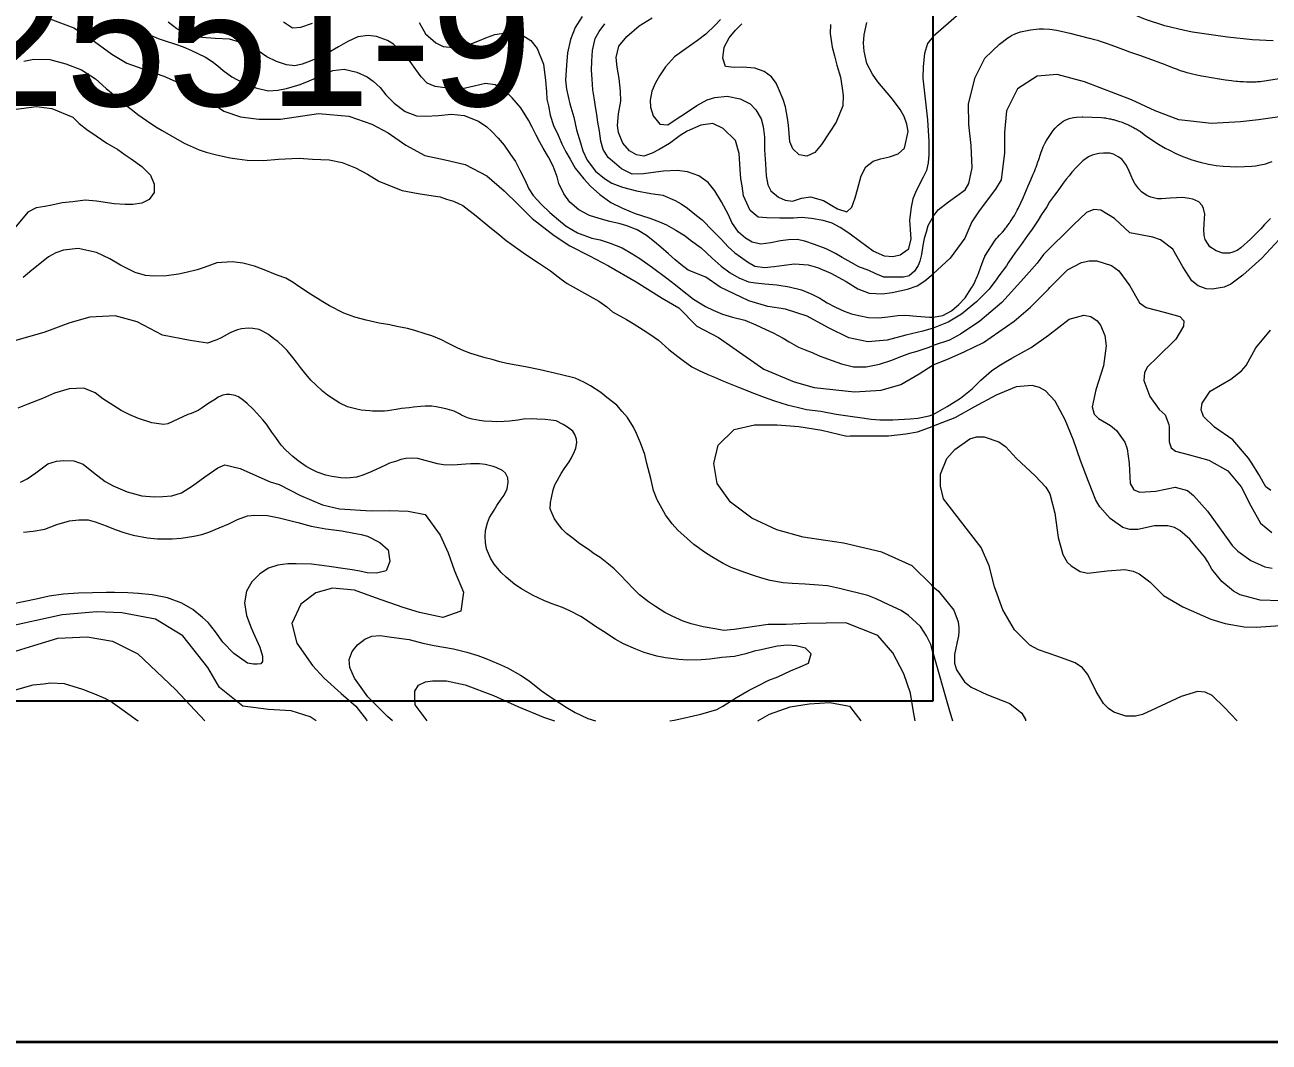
# Model space of a CAD drawing. Header units: metres. Extents: x 548946 to 557077, y 1838800 to 1845419.
# Drawn here: x 553468 to 554197, y 1838800 to 1839396 of the extents above; entities that cross this region are included whole.
import ezdxf
from ezdxf.enums import TextEntityAlignment as Align

# ---------------------------------------------------------------- set-up
doc = ezdxf.new("R2010")
doc.units = ezdxf.units.M
doc.header["$LTSCALE"] = 28
for name, color, linetype, lineweight in [('1', 7, 'Continuous', 13), ('2', 7, 'Continuous', 13), ('55', 7, 'Continuous', 35), ('60', 7, 'Continuous', 25)]:
    doc.layers.add(name, color=color, linetype=linetype, lineweight=lineweight)

msp = doc.modelspace()

# ---------------------------------------------------------------- linework, layer by layer
at = {"layer": '1'}
msp.add_line((554008.63, 1839221.53), (554000, 1839218.12), dxfattribs=at)
for points in [[(554198.93, 1839386.26), (554186.89, 1839386.81), (554172.23, 1839388.28), (554155.96, 1839390.7), (554151.77, 1839391.36), (554147.19, 1839392.16), (554135.65, 1839395.01), (554124.21, 1839398.62), (554113.51, 1839403.15), (554102.65, 1839408.31), (554091.62, 1839413.27), (554080.92, 1839417.8), (554069.42, 1839421.96), (554056.79, 1839425.35), (554045.91, 1839424.76), (554040.77, 1839423.02), (554030.76, 1839416.21), (554021.09, 1839407.1), (554000, 1839388.75)], [(553526.45, 1839397.12), (553530.22, 1839394.81), (553536.64, 1839392), (553540.63, 1839389.97), (553546.23, 1839387.6), (553550.28, 1839386.22), (553556.36, 1839384.16), (553560.81, 1839382.7), (553565.32, 1839380.73), (553573.97, 1839376.61), (553577.76, 1839374.03), (553581.16, 1839371.55), (553584.18, 1839368.89), (553589.4, 1839365.17), (553595.91, 1839361.59), (553603.93, 1839358.45), (553610.72, 1839356.98), (553616.15, 1839357.32), (553621.23, 1839358.4), (553629.31, 1839360.59), (553634.54, 1839362.73), (553641.37, 1839365.69), (553648.42, 1839368.94), (553654.99, 1839369.53), (553662.58, 1839367.9), (553668.49, 1839365.04), (553672, 1839362.69), (553676.19, 1839358.86), (553679.53, 1839354.55), (553684.35, 1839349.75), (553690.74, 1839344.86), (553697.39, 1839342.34), (553702.62, 1839342.13), (553710.24, 1839342.58), (553717.84, 1839343.29), (553725.34, 1839342.43), (553733.76, 1839339.19), (553738.56, 1839335.82), (553741.58, 1839333.16), (553745.26, 1839329.27), (553748.71, 1839325.1), (553752.56, 1839319.67), (553755.35, 1839315.56), (553757.86, 1839310.5), (553760.83, 1839304.85), (553763.22, 1839299.65), (553765.73, 1839295.76), (553770.46, 1839290.56), (553775.54, 1839285.79), (553780.56, 1839281.53), (553785.01, 1839277.73), (553791.69, 1839273.78), (553800.08, 1839270.8), (553805.02, 1839269.66), (553810.81, 1839267.82), (553817.75, 1839265.07), (553823.17, 1839261.9), (553828.19, 1839258.81), (553835.67, 1839253.52), (553844.03, 1839247.29), (553849.13, 1839243.43), (553852.27, 1839240.92), (553859.55, 1839235.08), (553866.65, 1839230.79), (553871.19, 1839228.56), (553876.64, 1839226.3), (553882.43, 1839224.47), (553889.66, 1839222.66), (553896.19, 1839220), (553901.96, 1839217.25), (553906.21, 1839215.25), (553912.14, 1839212.13), (553915.63, 1839210.05), (553921.16, 1839207.01), (553924.99, 1839205.35), (553929.07, 1839203.72), (553932.89, 1839202.06), (553938.06, 1839200.03), (553946.31, 1839197.17), (553953.27, 1839195.33), (553960.67, 1839195.5), (553968.43, 1839197), (553975.72, 1839199.37), (553979.94, 1839201.13), (553986.2, 1839203.38)], [(554000, 1839218.12), (553993.93, 1839216.22), (553983.95, 1839214.05), (553973, 1839211.08), (553961.67, 1839209.99), (553950.64, 1839212.47), (553938.73, 1839218.19), (553926.16, 1839225.08), (553913.55, 1839229.14), (553903.14, 1839230.8), (553892.04, 1839233.98), (553875.29, 1839241.98), (553866.79, 1839247.96), (553856.51, 1839252.05), (553852.11, 1839255.33), (553848.95, 1839258.11), (553844.93, 1839261.57), (553840.47, 1839265.37), (553836.74, 1839268.6), (553832.03, 1839272.37), (553826.72, 1839275.69), (553820.62, 1839278.01), (553816.59, 1839279.12), (553810.71, 1839280.56), (553804.29, 1839282.19), (553798.75, 1839284.05), (553792.53, 1839287.4), (553787.11, 1839291.74), (553783.72, 1839296.57), (553780.84, 1839302.63), (553779.87, 1839306.68), (553777.36, 1839312.91), (553774.71, 1839318.08), (553771.66, 1839323.34), (553769.58, 1839326.88), (553767.45, 1839330.94), (553765.11, 1839335.62), (553762.97, 1839339.68), (553758.53, 1839346.99), (553753.45, 1839352.93), (553749.11, 1839356.88), (553743.52, 1839360.42), (553737.84, 1839361.23), (553731.13, 1839359.58), (553724.27, 1839358.04), (553716.94, 1839358.54), (553712.6, 1839358.97), (553708.37, 1839359.54), (553703.61, 1839361.49), (553700.21, 1839365.15), (553697.02, 1839369.35), (553693.63, 1839374.18), (553689.15, 1839379.41), (553683.93, 1839384.29), (553680.45, 1839386.38), (553673.94, 1839388.79), (553669.06, 1839389.42), (553663.17, 1839388.51), (553657.23, 1839385.78), (553651.72, 1839382.7), (553645.61, 1839379.16), (553638.95, 1839375.83), (553635.09, 1839374.23), (553630.47, 1839372.55), (553626.16, 1839371.56), (553621.27, 1839372.19), (553615.48, 1839374.02), (553609.71, 1839376.77), (553604.64, 1839380.37), (553601.04, 1839382.32), (553595.82, 1839384.86), (553588.03, 1839387.13), (553579.52, 1839387.62), (553571.78, 1839388.2), (553565.59, 1839388.95), (553557.05, 1839393.21), (553552.06, 1839397.21)], [(553619.56, 1839397.23), (553624.75, 1839393.77), (553629.77, 1839394.2), (553636.54, 1839396.5)], [(553699.04, 1839397.01), (553702.78, 1839390.27), (553708.83, 1839384.95), (553712.96, 1839382.81), (553720.84, 1839382.12), (553728.92, 1839384.31), (553733.29, 1839385.96), (553739.01, 1839388.41), (553743.26, 1839389.92), (553751.06, 1839391.17), (553757.08, 1839390.79), (553764.33, 1839386.39), (553768.1, 1839381.73), (553771.71, 1839372.5), (553773.02, 1839363.02), (553773.5, 1839356.31), (553773.83, 1839352.06), (553774.66, 1839348.12), (553775.77, 1839342.78), (553777.73, 1839336.75), (553780.32, 1839330.92), (553782.57, 1839325.84), (553784.77, 1839321.27), (553787.33, 1839316.87), (553790.24, 1839311.73), (553795.35, 1839305.53), (553799.34, 1839301.15), (553804.82, 1839296.29), (553811.18, 1839291.66), (553818.06, 1839288.26), (553825.42, 1839285.17), (553834.04, 1839282.48), (553839.75, 1839280.24), (553843.71, 1839278.47), (553849.25, 1839275.44), (553854.7, 1839272.01), (553857.95, 1839269.63), (553864.06, 1839264.97), (553870.56, 1839259.06), (553875.9, 1839254.31), (553881, 1839250.45), (553886.14, 1839247.51), (553891.73, 1839245.13), (553895.96, 1839244.56), (553901.35, 1839243.98), (553908.32, 1839243.32), (553915.71, 1839242.31), (553922.94, 1839240.5), (553928.82, 1839237.9), (553933.5, 1839235.55), (553937.95, 1839232.92), (553942.37, 1839230.55), (553947.85, 1839228.03), (553952.19, 1839226.43), (553956.33, 1839225.45), (553962.04, 1839224.39), (553968.17, 1839224.16), (553973.46, 1839224.61), (553979.23, 1839225.37), (553983.88, 1839225.63), (553990.19, 1839225.02), (553997.78, 1839224.56), (554000, 1839224.46)], [(553794.38, 1839400.49), (553790.29, 1839393.93), (553787.54, 1839386.99), (553785.79, 1839379.26), (553785.16, 1839372.03), (553784.69, 1839363.27), (553785.29, 1839357.87), (553787.28, 1839349.25), (553789.56, 1839341.56), (553791.15, 1839334.2), (553793.42, 1839326.51), (553794.85, 1839321.86), (553797.41, 1839316.29), (553802.14, 1839309.92), (553807.42, 1839305.69), (553811.76, 1839302.91), (553818.01, 1839300.48), (553826.17, 1839298.39), (553834.54, 1839296.84), (553841.67, 1839295.8), (553848.9, 1839292.83), (553852.38, 1839290.74), (553856.03, 1839288.28), (553861.31, 1839284.05), (553864.59, 1839281.42), (553871.01, 1839275.1), (553875.85, 1839270.04), (553879.85, 1839265.67), (553883.87, 1839262.21), (553887.12, 1839259.84), (553891.23, 1839256.78), (553895.54, 1839254.26), (553901.22, 1839253.46), (553906.87, 1839254.08), (553912.64, 1839254.85), (553918.78, 1839255.78), (553926.66, 1839255.09), (553932.29, 1839253.63), (553939.93, 1839250.31), (553948.92, 1839245.45), (553955.77, 1839241.13), (553962.56, 1839238.5), (553970.34, 1839238.23), (553976, 1839238.98), (553984.95, 1839240.87), (553990.52, 1839242.85), (553995.14, 1839245.68), (554000, 1839249.82)], [(554000, 1839388.75), (553996.71, 1839384.64), (553994.89, 1839378.73), (553994, 1839371.26), (553993.83, 1839364.33), (553996.7, 1839340.05), (553997.45, 1839327.23), (553997.45, 1839319.69), (553997.07, 1839314.79), (553995.94, 1839310.26), (553994.06, 1839306.49), (553991.8, 1839301.97), (553989.54, 1839297.44), (553988.03, 1839293.67), (553987.05, 1839288.92), (553986.08, 1839281.27), (553986.56, 1839275.73), (553986.78, 1839270.16), (553985.23, 1839264.14), (553980.66, 1839260.78), (553976.35, 1839259.78), (553971.49, 1839260.16), (553964.79, 1839263.19), (553957.43, 1839268.62), (553950.64, 1839273.6), (553945.58, 1839276.94), (553940.88, 1839279.55), (553935.51, 1839281.04), (553928.74, 1839282.24), (553922.83, 1839282.76), (553918.18, 1839282.51), (553910.13, 1839282.4), (553902.56, 1839282.61), (553897.45, 1839282.96), (553892.72, 1839286.99), (553888.93, 1839295.41), (553888.13, 1839301.44), (553887.42, 1839305.52), (553886.94, 1839311.06), (553886.32, 1839320.23), (553884.19, 1839327.8), (553877.03, 1839334.94), (553870.98, 1839337.92), (553863.81, 1839336.87), (553855.87, 1839333.39), (553851.87, 1839330.74), (553845.62, 1839326.15), (553839.5, 1839322.61), (553835.45, 1839320.48), (553830.56, 1839318.77), (553826.19, 1839319.46), (553822.17, 1839321.75), (553818.29, 1839326.26), (553815.64, 1839332.6), (553815.08, 1839336.57), (553815.74, 1839343.54), (553817.15, 1839350.84), (553816.89, 1839356.67), (553816.07, 1839364.12), (553814.94, 1839370.89), (553814.32, 1839376.54), (553815.81, 1839383.08), (553820.52, 1839388.67), (553827.75, 1839395.06), (553835.44, 1839399.68)], [(553875.35, 1839398.61), (553872.32, 1839395.42), (553866.92, 1839390.14), (553862.01, 1839386.35), (553855.23, 1839381.7), (553848.49, 1839376.8), (553843.15, 1839371.01), (553839.69, 1839365.81), (553837.28, 1839361.65), (553835.22, 1839356.74), (553834.25, 1839351.43), (553834.44, 1839347.29), (553836.04, 1839342.26), (553839.95, 1839337.49), (553844.68, 1839336.97), (553850, 1839340.68), (553854.37, 1839343.5), (553861.51, 1839348.32), (553867.65, 1839351.59), (553872.05, 1839352.99), (553879.25, 1839353.78), (553886.96, 1839352.29), (553892.75, 1839349.29), (553896.11, 1839345.89), (553899.16, 1839340.63), (553900.44, 1839336.09), (553901.12, 1839329.92), (553901.17, 1839322.38), (553901.68, 1839314.24), (553902.19, 1839307.28), (553903.04, 1839301.91), (553904.86, 1839298.34), (553909.43, 1839294.68), (553913.25, 1839293.02), (553917.62, 1839292.33), (553922.76, 1839294.07), (553928.13, 1839294.92)], [(553939.79, 1839395.69), (553939.58, 1839390.47), (553940.86, 1839382.42), (553942.2, 1839377.36), (553943.56, 1839372.05), (553945.64, 1839365), (553946.75, 1839358.48), (553947.23, 1839354.12), (553947.11, 1839348.12), (553943.22, 1839338.59), (553939.1, 1839332.28), (553934.64, 1839325.55), (553930.61, 1839320.81), (553925.9, 1839318.73), (553921.39, 1839319.54), (553917.76, 1839322.91), (553916, 1839327.14), (553915.18, 1839336.93), (553914.73, 1839341.04), (553913.48, 1839347.67), (553912.11, 1839351.81), (553909.97, 1839357.04), (553907.92, 1839361.49), (553905.3, 1839365.23), (553900.93, 1839368.27), (553895.51, 1839370.27), (553888.43, 1839370.79), (553883.38, 1839370.62), (553878.38, 1839371.11), (553876.79, 1839376.14), (553877.65, 1839382.48), (553880.42, 1839387.99), (553884.23, 1839392.44), (553887.85, 1839396.09)], [(553928.13, 1839294.92), (553935.78, 1839292.77), (553940.52, 1839289.91), (553944, 1839287.82), (553949.39, 1839286.08), (553952.33, 1839288.87), (553954.34, 1839294.29), (553955.63, 1839299.12), (553957.72, 1839307.28), (553960.52, 1839312.53), (553964.84, 1839315.87), (553969.12, 1839317.12), (553974.46, 1839318.23), (553979.46, 1839320.08), (553983.12, 1839323.47), (553985.3, 1839333.21), (553984.44, 1839337.41), (553982.91, 1839341.92), (553980.63, 1839346.09), (553976.21, 1839351.97), (553972.93, 1839355.78), (553967.54, 1839362.2), (553964.32, 1839366.66), (553961.15, 1839372.95), (553959.59, 1839380.06), (553959.19, 1839384.83), (553959.57, 1839389.68), (553961.12, 1839396.87)], [(553467.44, 1839374.37), (553473.44, 1839375.42), (553482.69, 1839375.27), (553492.08, 1839372.66), (553501.3, 1839369.25), (553509.43, 1839363.91), (553515.76, 1839358.36), (553518.9, 1839355.85)], [(554205.36, 1839342.06), (554190.49, 1839339.93), (554179.87, 1839338.86), (554162.87, 1839337.8), (554143.75, 1839339.93), (554129.95, 1839345.25), (554116.14, 1839351.64), (554088.52, 1839362.29), (554072.59, 1839366.56), (554060.9, 1839365.49), (554049.22, 1839358.03), (554042.85, 1839345.25), (554041.79, 1839332.47), (554041.79, 1839320.75), (554039.66, 1839304.78), (554036.47, 1839299.45), (554026.92, 1839286.67), (554022.67, 1839280.28), (554018.42, 1839270.69), (554009.92, 1839258.98), (554000, 1839249.82)], [(553518.9, 1839355.85), (553524.69, 1839350.5), (553531.08, 1839345.61), (553534.22, 1839343.1), (553539.41, 1839339.64), (553544.89, 1839335.95), (553548.51, 1839333.75), (553553.65, 1839330.8), (553561.3, 1839326.31), (553570.17, 1839322.48), (553574.23, 1839321.1), (553580.25, 1839319.55), (553588.39, 1839317.72), (553592.35, 1839317.11), (553598.29, 1839316.34), (553607.8, 1839316.21), (553616.57, 1839316.92), (553624.45, 1839317.4), (553628.73, 1839317.48), (553636.58, 1839317.04), (553646.26, 1839316.55), (553653.97, 1839315.06), (553661.73, 1839311.88), (553668.78, 1839308.1), (553675.46, 1839304.16), (553683.5, 1839300.75), (553689.07, 1839298.63), (553698.38, 1839296.8), (553707.23, 1839295.56), (553711.19, 1839294.96), (553714.99, 1839293.55), (553719.01, 1839292.44), (553724.64, 1839289.81), (553732.45, 1839283.77), (553735.91, 1839280.77), (553741.33, 1839276.43), (553745.03, 1839273.45), (553749.91, 1839269.31), (553753.28, 1839267.08), (553758.22, 1839263.59), (553761.47, 1839261.22), (553768.77, 1839256.3), (553775.79, 1839251.61), (553782.18, 1839246.72), (553785.58, 1839244.23), (553804.15, 1839233.8), (553808.81, 1839230.54), (553812.11, 1839227.65), (553820.42, 1839223.1), (553824.19, 1839220.78), (553830.18, 1839217.15), (553833.97, 1839214.58), (553839.05, 1839210.98), (553845.24, 1839205.55), (553850.38, 1839201.43), (553853.63, 1839199.06), (553858.71, 1839195.45), (553862.56, 1839193.54), (553868.04, 1839191.02), (553871.86, 1839189.36), (553877.2, 1839186.96), (553885.91, 1839183.49), (553895.41, 1839179.86), (553899.35, 1839178.34), (553903.15, 1839176.94), (553906.94, 1839175.54), (553914.48, 1839173.24), (553921.16, 1839171.64), (553925.84, 1839170.46), (553934.15, 1839169.43), (553943.17, 1839167.82), (553952.7, 1839166.27), (553956.93, 1839165.69), (553963.66, 1839164.75), (553968.77, 1839164.4), (553976.31, 1839164.45), (553986.53, 1839164.92), (553991.04, 1839165.29), (553997.64, 1839166.8), (554000, 1839167.61)], [(553461.43, 1839345.96), (553474.97, 1839347.82), (553483.91, 1839346.54), (553496.16, 1839341.51), (553499.95, 1839337.76), (553504.37, 1839334.22), (553509.85, 1839330.53), (553516.16, 1839326.41), (553522.55, 1839322.69), (553526.94, 1839319.41), (553530.45, 1839317.06), (553536.53, 1839312.66), (553541.78, 1839307.51), (553543.92, 1839302.29), (553543.8, 1839297.46), (553541, 1839293.38), (553536.68, 1839291.22), (553531.31, 1839290.36), (553526.89, 1839290.4), (553520.46, 1839290.86), (553516.5, 1839291.46), (553510.02, 1839292.44), (553503.45, 1839293.02), (553496.14, 1839292.08), (553489.97, 1839291.4), (553484, 1839290.1), (553479.81, 1839289.24), (553474.69, 1839288.42), (553469.89, 1839285.94), (553461.36, 1839275.69)], [(554000, 1839224.46), (554005.56, 1839225.43), (554010.76, 1839228.24), (554015.02, 1839231.88), (554018.76, 1839235.84), (554022.46, 1839241.56), (554022.87, 1839242.34), (554023.15, 1839242.85), (554023.68, 1839243.9), (554024.44, 1839245.48), (554024.93, 1839246.54), (554025.24, 1839247.26), (554025.85, 1839248.69), (554026.19, 1839249.52), (554026.85, 1839251.17), (554027.48, 1839252.84), (554028.72, 1839256.18), (554029.65, 1839258.68), (554030.13, 1839259.93), (554030.2, 1839260.11), (554036.15, 1839269.63), (554037.06, 1839270.54), (554037.66, 1839271.16), (554038.83, 1839272.41), (554039.41, 1839273.05), (554040.53, 1839274.33), (554041.62, 1839275.65), (554042.33, 1839276.54), (554042.8, 1839277.14), (554043.71, 1839278.35), (554044.6, 1839279.58), (554045.03, 1839280.2), (554045.67, 1839281.15), (554046.6, 1839282.58), (554047.5, 1839284.04), (554047.93, 1839284.78), (554048.77, 1839286.27), (554049.17, 1839287.02), (554049.76, 1839288.16), (554049.87, 1839288.38), (554052.68, 1839294.33), (554053.68, 1839296.67), (554055.64, 1839301.36), (554057.11, 1839304.89), (554058.5, 1839308.17), (554059.18, 1839309.81), (554059.84, 1839311.46), (554060.16, 1839312.29), (554060.78, 1839313.96), (554061.07, 1839314.8), (554061.49, 1839316.07), (554061.54, 1839316.23), (554063.04, 1839320.5), (554064.43, 1839324.16), (554065.54, 1839326.46), (554066.36, 1839327.95), (554068.16, 1839330.87), (554070.18, 1839333.68), (554071.28, 1839335.02), (554073.08, 1839336.87), (554075.06, 1839338.47), (554076.13, 1839339.15), (554077.25, 1839339.74), (554079.63, 1839340.68), (554082.14, 1839341.3), (554083.85, 1839341.56), (554087.27, 1839341.77), (554087.48, 1839341.77), (554098.44, 1839341.36), (554099.77, 1839341.2), (554100.65, 1839341.08), (554101.23, 1839340.98), (554102.39, 1839340.78), (554103.26, 1839340.61), (554103.83, 1839340.49), (554104.97, 1839340.23), (554105.54, 1839340.09), (554106.67, 1839339.79), (554107.79, 1839339.47), (554108.53, 1839339.24), (554109.02, 1839339.08), (554110.01, 1839338.74), (554110.98, 1839338.39), (554111.46, 1839338.21), (554112.18, 1839337.92), (554113.26, 1839337.47), (554114.32, 1839337), (554114.85, 1839336.75), (554115.9, 1839336.24), (554116.41, 1839335.97), (554117.19, 1839335.56), (554118.2, 1839334.99), (554118.7, 1839334.7), (554119.45, 1839334.24), (554120.55, 1839333.54), (554120.7, 1839333.44), (554121.26, 1839333.06), (554124.39, 1839330.7), (554126.51, 1839329.2), (554130.87, 1839326.35), (554135.75, 1839323.48)], [(554197.4, 1839282.28), (554193.97, 1839278.63), (554191.71, 1839276.23), (554189.18, 1839273.7), (554185.82, 1839270.15), (554180.03, 1839265.02), (554177.85, 1839263.57), (554175.44, 1839262.46), (554173.35, 1839261.95), (554169.61, 1839261.91), (554165.62, 1839263.25), (554161.99, 1839265.66), (554159.18, 1839269.93), (554158.65, 1839272.21), (554158.43, 1839275.93), (554158.61, 1839278.48), (554158.84, 1839282.34), (554158.95, 1839284.78), (554158.29, 1839288.17), (554157.37, 1839289.76), (554155.44, 1839291.98), (554153.76, 1839292.82), (554151.91, 1839293.46), (554149.8, 1839293.98), (554146.18, 1839294.51), (554142.36, 1839294.37), (554138.74, 1839294.07), (554133.63, 1839293.79), (554131.29, 1839293.81), (554127.45, 1839294.7), (554125.08, 1839295.75), (554121.94, 1839297.93), (554120.45, 1839299.63), (554117.96, 1839302.63), (554116.88, 1839304.85), (554115.87, 1839307.18), (554114.11, 1839311.29), (554112.71, 1839313.75), (554110.31, 1839316.86), (554108.28, 1839318.32), (554105.49, 1839319.88), (554103.37, 1839320.4), (554099.62, 1839320.54), (554096.92, 1839320.34), (554093.1, 1839319.36), (554090.88, 1839318.27), (554087.57, 1839316.04), (554085.72, 1839314.15), (554083.95, 1839312.36), (554081.2, 1839309.35), (554079.55, 1839307.29), (554077.72, 1839305.22), (554076.02, 1839302.88), (554072.85, 1839298.51), (554070.98, 1839295.96), (554068.05, 1839291.9), (554066.41, 1839289), (554063.43, 1839284.65), (554061.37, 1839281.24), (554057.93, 1839275.91), (554055.24, 1839272.33), (554051.02, 1839266.44), (554048.18, 1839262.48), (554043.9, 1839256.3), (554042.79, 1839254.49), (554038.47, 1839248.68), (554037.21, 1839246.9), (554032.64, 1839240.97), (554025.36, 1839233.49), (554016.53, 1839226.21), (554008.63, 1839221.53)], [(554135.75, 1839323.48), (554138.25, 1839322.14), (554142.08, 1839320.27), (554146.17, 1839318.5), (554148.25, 1839317.7), (554151.41, 1839316.58), (554156.22, 1839315.15), (554161.09, 1839314.03), (554163.55, 1839313.59), (554165.61, 1839313.29), (554169.75, 1839312.85), (554173.91, 1839312.61), (554176.7, 1839312.56), (554182.31, 1839312.65), (554186.5, 1839312.9), (554188.58, 1839313.12), (554191.67, 1839313.59), (554194.67, 1839314.3), (554196.14, 1839314.76), (554198.48, 1839315.67)], [(554202.59, 1839270.01), (554192.37, 1839259.03), (554181.28, 1839249.06), (554174.24, 1839243.89), (554170.26, 1839242.03), (554163.32, 1839240.81), (554159.82, 1839241.08), (554155.02, 1839242.73), (554151.37, 1839245.67), (554146.07, 1839253.92), (554140.26, 1839264.25), (554133.06, 1839269.8), (554128.64, 1839271.35), (554115.08, 1839273.93), (554106.04, 1839282.32), (554098.16, 1839287.06), (554094.05, 1839287.47), (554089.7, 1839285.76), (554082.06, 1839278.47), (554064.51, 1839261.2), (554060.8, 1839256.05), (554052.97, 1839247.39), (554040.2, 1839233.16), (554027.22, 1839222.23), (554015.88, 1839214.6), (554009.49, 1839211.09), (554000, 1839207.86)], [(554000, 1839027.72), (553998.6, 1839032.95), (553996.09, 1839038), (553992.5, 1839043.46), (553985.54, 1839049.98), (553981.2, 1839052.75), (553973.92, 1839056.24), (553966.53, 1839059.59), (553961.76, 1839061.53), (553957.08, 1839062.71), (553949.72, 1839064.63), (553945.18, 1839065.69), (553937.99, 1839067.24), (553932.73, 1839067.7), (553925, 1839068.28), (553917.29, 1839068.6), (553912.03, 1839069.06), (553904.47, 1839070.44), (553899.65, 1839071.73), (553894.65, 1839073.39), (553889.66, 1839075.05), (553881.66, 1839077.94), (553876.98, 1839080.29), (553870.31, 1839084.23), (553865.97, 1839087.01), (553859.75, 1839091.53), (553855.87, 1839094.87), (553850.51, 1839099.87), (553847.11, 1839103.53), (553843.15, 1839108.82), (553838.28, 1839117.64), (553836.25, 1839123.01), (553834.58, 1839129.98), (553832.3, 1839138.83), (553831.08, 1839144.03), (553828.63, 1839150.91), (553826.21, 1839156.37), (553824.5, 1839160.08), (553820.88, 1839165.8), (553817.88, 1839169.37), (553814.63, 1839172.91), (553808.93, 1839177.49), (553805.36, 1839180.35), (553799.34, 1839184.23), (553795.46, 1839186.41), (553790.38, 1839188.84), (553781.56, 1839190.99), (553769.83, 1839193.6), (553761.29, 1839195.52), (553750.41, 1839197.44), (553746.16, 1839198.28), (553741.71, 1839199.74), (553737.57, 1839200.71), (553729.23, 1839203.18), (553725.15, 1839204.81), (553721.19, 1839206.58), (553715.68, 1839209.36), (553711.97, 1839211.16), (553706.37, 1839213.53), (553702.46, 1839214.79), (553696.53, 1839216.74), (553692.25, 1839217.83), (553685.99, 1839219.09), (553681.74, 1839219.92), (553675.63, 1839221.07), (553667.9, 1839222.82), (553661.33, 1839224.57), (553654.97, 1839226.86), (553646.43, 1839231.12), (553642.67, 1839233.44), (553635.28, 1839237.96), (553628.54, 1839242.42), (553625.29, 1839244.79), (553620.98, 1839247.31), (553615.84, 1839249.08), (553608.22, 1839252.14), (553602.66, 1839254.26), (553595.69, 1839256.1), (553589.5, 1839256.85), (553580.59, 1839256.25), (553573.08, 1839253.61), (553568.94, 1839252.24), (553562.48, 1839250.62), (553558.17, 1839249.62), (553551.12, 1839248.72), (553543.72, 1839248.55), (553538.75, 1839248.79), (553532.7, 1839250.59), (553524.17, 1839254.85), (553517.78, 1839258.57), (553510.07, 1839262.4), (553499.42, 1839264.61), (553490.69, 1839263.65), (553486.17, 1839262.11), (553482, 1839259.83), (553477.95, 1839256.53), (553472.2, 1839251.99), (553467.2, 1839247.8)], [(554000, 1839167.61), (554008.12, 1839172.22), (554015.95, 1839177.17), (554022.75, 1839182.53), (554027.8, 1839187.68), (554034.18, 1839193.05), (554038.41, 1839196.04), (554042.22, 1839198.41), (554046.04, 1839200.4), (554057.32, 1839206.82), (554067.47, 1839213.9), (554079.64, 1839223.28), (554088.13, 1839225.6), (554092.19, 1839224.92), (554095.92, 1839222.37), (554097.89, 1839219.85), (554100.51, 1839213.77), (554101.32, 1839207.72), (554099.57, 1839196.06), (554095.09, 1839182.01), (554093.1, 1839171.96), (554094.17, 1839167.79), (554096.71, 1839165.25), (554103.85, 1839161.06), (554107.3, 1839158.26), (554112.16, 1839151.33), (554113.59, 1839147.47), (554114.75, 1839138.77), (554115.25, 1839127.24), (554117.37, 1839123.38), (554120.88, 1839122.1), (554130.22, 1839122.67), (554141.61, 1839124.91), (554148.77, 1839123.01), (554152.27, 1839120.2), (554160.53, 1839110.89), (554167.49, 1839101.23), (554174.95, 1839090.77), (554178.27, 1839087.48), (554185.99, 1839082.05), (554194.15, 1839078.45), (554198.48, 1839077.54)], [(554197.71, 1839122.96), (554194.78, 1839125.29), (554190.71, 1839132.41), (554186.51, 1839138.97), (554184.47, 1839142.01), (554175.34, 1839152.78), (554164.6, 1839160.11), (554158.26, 1839166.44), (554156.88, 1839170.26), (554157.35, 1839174.15), (554162.06, 1839181.19), (554174.2, 1839188.2), (554180.54, 1839193.18), (554183.11, 1839196.28), (554188.93, 1839206.57), (554197.44, 1839216.87)], [(553986.2, 1839203.38), (553990.48, 1839204.63), (553997.65, 1839206.85), (554000, 1839207.86)], [(553744.52, 1839114.23), (553747.06, 1839118.04), (553748.72, 1839120.32), (553750.42, 1839123.95), (553751.03, 1839127.93), (553750.95, 1839130.4), (553749.59, 1839133.21), (553747.79, 1839134.83), (553744.08, 1839136.42), (553742.39, 1839137.1), (553737.67, 1839138.3), (553734.38, 1839138.7), (553729.33, 1839138.62), (553726.29, 1839138.47), (553721.28, 1839138.02), (553717.95, 1839137.94), (553713.15, 1839138.17), (553709.76, 1839138.66), (553705.34, 1839139.79), (553702.49, 1839140.53), (553698.26, 1839141.69), (553695.17, 1839141.92), (553691.09, 1839141.76), (553688.2, 1839141.15), (553685.62, 1839140.3), (553681.65, 1839139), (553678.84, 1839137.64), (553674.21, 1839135.51), (553671.21, 1839134.13), (553665.99, 1839132.12), (553662.3, 1839130.95), (553656.64, 1839130.33), (553653.19, 1839130.52), (553647.95, 1839131.28), (553644.34, 1839131.93), (553639.36, 1839133.86), (553636.05, 1839135.31), (553632.89, 1839137.16), (553628.13, 1839140.46), (553625.09, 1839142.89), (553620.86, 1839146.62), (553618.25, 1839149.58), (553614.98, 1839154.09), (553612.72, 1839157.28), (553609.65, 1839161.81), (553607.45, 1839164.43), (553603.97, 1839168.25), (553601.71, 1839170.58), (553598.19, 1839173.91), (553596.08, 1839175.78), (553593.17, 1839177.94), (553591.18, 1839178.68), (553588.16, 1839179.2), (553586.15, 1839179.27), (553583.99, 1839178.93), (553581.26, 1839177.68), (553579.67, 1839176.55), (553576.9, 1839174.81), (553575.2, 1839173.77), (553572.02, 1839171.51), (553569.52, 1839169.9), (553565.52, 1839168.12), (553563.57, 1839167.62), (553551.91, 1839162.02), (553549.26, 1839161.64), (553542.52, 1839162.58), (553534.7, 1839165.1), (553529.51, 1839167.39), (553524.43, 1839169.83), (553513.79, 1839176.72), (553509.25, 1839180.12), (553502.57, 1839182.9), (553494.15, 1839182.62), (553485.47, 1839179.97), (553478.38, 1839176.98), (553469.79, 1839173.56), (553463.93, 1839171.23)], [(554036.82, 1839178.79), (554023.83, 1839171.84), (554012.55, 1839165.55), (554000, 1839160.65)], [(554203.35, 1839058.46), (554191.33, 1839058.82), (554179.75, 1839062.04), (554175.83, 1839064.18), (554168.89, 1839069.73), (554163.09, 1839077.05), (554160.78, 1839081.28), (554158.98, 1839084.08), (554150.24, 1839094.62), (554144.44, 1839099.62), (554141.16, 1839101.39), (554137.43, 1839102.43), (554129.46, 1839102.35), (554119.76, 1839100.3), (554115.09, 1839100.2), (554110.98, 1839101.42), (554103.54, 1839106.6), (554097.52, 1839113.58), (554095.23, 1839117.48), (554090.94, 1839128.33), (554086.23, 1839140.54), (554082.01, 1839152.52), (554077.24, 1839164.44), (554071.27, 1839175.29), (554065.68, 1839181.33), (554062.24, 1839183.37), (554057.82, 1839184.49), (554048.45, 1839183.63), (554036.82, 1839178.79)], [(554000, 1839066.67), (553999.24, 1839067.74), (553987.6, 1839078.96), (553969.96, 1839087.04), (553947.52, 1839092.3), (553936.96, 1839093.77), (553923.89, 1839095.67), (553908.41, 1839100.12), (553893.75, 1839106.77), (553881.26, 1839116.13), (553873.52, 1839127.08), (553871.51, 1839138.84), (553874.02, 1839149.52), (553883.39, 1839158.84), (553895.42, 1839161.58), (553908.64, 1839161.47), (553921.26, 1839160.58), (553934.72, 1839158.37), (553949.38, 1839154.89), (553951.27, 1839155.02), (553962.02, 1839155.02), (553973.71, 1839155.02), (553983.9, 1839156.15), (553990.68, 1839157.47), (554000, 1839160.65)], [(554177.92, 1838988.23), (554170.61, 1838995.97), (554163.37, 1839003.01), (554159.25, 1839005.08), (554154.72, 1839005.35), (554145.16, 1839002.54), (554130.41, 1838995.7), (554122.57, 1838992.04), (554118.39, 1838990.99), (554112.79, 1838991.03), (554105.62, 1838993.39), (554102.54, 1838995.45), (554099.68, 1838998.37), (554095.37, 1839005.51), (554090.53, 1839015.3), (554087.32, 1839019.33), (554083.12, 1839022.25), (554072.91, 1839025.97), (554061.6, 1839029.79), (554056.52, 1839032.56), (554047.52, 1839041.5), (554040.7, 1839053.16), (554035.87, 1839066.66), (554032.8, 1839078.92), (554028.08, 1839089.76), (554020.54, 1839099.24), (554005.95, 1839118.24), (554004.31, 1839125.66), (554004.31, 1839132.66), (554008.01, 1839141.73), (554012.54, 1839147.09), (554021.36, 1839153.31)], [(554021.36, 1839153.31), (554025.35, 1839154.38), (554029.84, 1839154.48), (554038.45, 1839151.62), (554042.19, 1839148.75), (554048.69, 1839141.86), (554059.64, 1839131.71), (554065.9, 1839125.03), (554068.24, 1839121.2), (554071.12, 1839109.78), (554073.16, 1839095.59), (554075.83, 1839085.56), (554078.47, 1839081.19), (554080.65, 1839078.96), (554086.06, 1839075.7), (554090.56, 1839074.59), (554101.86, 1839076.03), (554112.07, 1839076.75), (554116.97, 1839075.78), (554120.46, 1839074.27), (554126.7, 1839069.7), (554134.74, 1839061.7), (554146.14, 1839054.91), (554162.45, 1839047.77), (554170.88, 1839045.16), (554182.12, 1839043.29), (554189.12, 1839043.02), (554203.11, 1839044.04)], [(553465.57, 1839127.97), (553469.4, 1839129.82), (553474.6, 1839133.39), (553481.57, 1839138.57), (553486.6, 1839140.17), (553490.97, 1839140.65), (553496.71, 1839140.5), (553502.27, 1839138.38), (553508.26, 1839133.58), (553515.08, 1839128.35), (553519.79, 1839125.75), (553528.1, 1839122.37), (553536.69, 1839119.93), (553543.91, 1839119.3), (553548.96, 1839119.47), (553554.1, 1839120.03), (553559.9, 1839121.71), (553566.21, 1839125.79), (553573.44, 1839131.01), (553581.19, 1839136.28), (553585.16, 1839138.02), (553594.09, 1839136.01), (553601.63, 1839132.55), (553611.73, 1839128.2), (553616.98, 1839126.57), (553629.59, 1839120.17), (553642.38, 1839114.6), (553652.32, 1839112.36), (553670.97, 1839111.08), (553681.34, 1839111.35), (553692.48, 1839111), (553702.57, 1839108.95), (553711.31, 1839096.88), (553716, 1839086.48)], [(553845.79, 1838988.23), (553848.31, 1838988.69), (553852.77, 1838989.57), (553859.62, 1838991.11), (553863.94, 1838992.1), (553873.25, 1838994.95), (553876.82, 1838996.77), (553884.7, 1839001.93), (553892.3, 1839006.15), (553897.21, 1839008.78), (553903.76, 1839011.97), (553908.98, 1839014.1), (553916.41, 1839017.52), (553922.01, 1839019.83), (553926.98, 1839021.94), (553928.58, 1839027.45), (553925.22, 1839030.85), (553919.74, 1839032.19), (553914.37, 1839032.51), (553908.71, 1839031.89), (553904.26, 1839031.01), (553899.32, 1839029.82), (553895.12, 1839028.96), (553890.21, 1839027.51), (553884.38, 1839026.09), (553883.66, 1839025.97), (553876.22, 1839025.35), (553869.17, 1839024.29), (553864.06, 1839023.91), (553856.24, 1839023.82), (553850.96, 1839024.09), (553843.13, 1839025.04), (553838.05, 1839026.01), (553830.66, 1839028.16), (553825.76, 1839030.2), (553818.53, 1839033.41), (553813.65, 1839036.12), (553806.86, 1839040.53), (553802.23, 1839043.55), (553795.74, 1839047.89), (553793.58, 1839049.28), (553787.2, 1839052.68), (553782.99, 1839054.51), (553776.32, 1839056.92), (553771.92, 1839058.73), (553765.28, 1839061.82), (553758.85, 1839065.6), (553755.04, 1839068.13), (553749.99, 1839072.35), (553746.92, 1839075.16), (553742.96, 1839079.88), (553740.85, 1839083.47), (553738.44, 1839088.84), (553737.84, 1839092.59), (553737.63, 1839096.19), (553737.82, 1839099.65), (553739.04, 1839104.18), (553740.24, 1839107.17), (553742.82, 1839111.47), (553744.52, 1839114.23)], [(553467.37, 1839098.64), (553473.03, 1839099.27), (553479.79, 1839100.4), (553486.91, 1839103.14), (553494.22, 1839105.24), (553499.73, 1839105.98), (553505.21, 1839105.8), (553509.23, 1839104.69), (553515.74, 1839102.28), (553520.91, 1839100.25), (553526.04, 1839098.47), (553531.55, 1839096.87), (553539.92, 1839095.32), (553545.83, 1839094.8), (553554.28, 1839094.82), (553559.7, 1839095.16), (553566.99, 1839096.35), (553571.7, 1839097.26), (553575.84, 1839098.63), (553581.92, 1839101.25), (553587.52, 1839103.55), (553592.58, 1839106.06), (553598.46, 1839108.14), (553602.83, 1839108.62), (553610.14, 1839108.39), (553617.05, 1839107.06), (553620.93, 1839106.06), (553627.89, 1839104.23), (553635.66, 1839102.22), (553644.28, 1839100.7), (553653.79, 1839099.41), (553660.69, 1839098.09), (553664.95, 1839097.25), (553668.83, 1839096.25), (553675.99, 1839092.62), (553680.76, 1839088.33), (553681.89, 1839081.56), (553679.63, 1839076.11), (553673.95, 1839074.58), (553668.58, 1839074.89), (553664.18, 1839075.84), (553659.82, 1839076.53), (553654.39, 1839077.36), (553647.66, 1839078.31), (553641.97, 1839079.12), (553635.89, 1839080.01), (553626.9, 1839080.19), (553622.1, 1839080.05), (553616.19, 1839079.4), (553610.79, 1839077.63), (553605.71, 1839074.21), (553601.02, 1839069.54), (553597.85, 1839064.11), (553596.64, 1839057.35), (553597.86, 1839049.81), (553600.6, 1839042.7), (553602.82, 1839037.87), (553605.75, 1839031.3), (553607.26, 1839026.1), (553607.26, 1839023.07), (553606.31, 1839021.55), (553604.04, 1839021.36), (553601.96, 1839021.36), (553598.55, 1839021.93), (553590.42, 1839027.66), (553584.09, 1839034.38), (553579.67, 1839040.26), (553575.42, 1839045.78), (553572.22, 1839048.81), (553566.52, 1839053.38), (553559.98, 1839057.21), (553551.59, 1839060.19), (553542.68, 1839061.94), (553534.66, 1839062.75), (553528.38, 1839063.1), (553520.67, 1839063.42), (553515.99, 1839063.42), (553507.82, 1839063.17), (553499.51, 1839063.04), (553490.75, 1839062.33), (553482.3, 1839061.14), (553474.67, 1839059.52), (553468.19, 1839058.16), (553460.56, 1839056.54)], [(553716, 1839086.48), (553719.63, 1839075.96), (553724.89, 1839063.5), (553723.31, 1839052.4), (553712.79, 1839048.76), (553699.25, 1839051.67), (553689.58, 1839054.64), (553673.45, 1839060.25), (553661.14, 1839064.7), (553648.15, 1839065.9), (553638.4, 1839063.23), (553629.62, 1839056.62), (553624.36, 1839045.28), (553627.41, 1839033.64), (553636.62, 1839020.57), (553643.43, 1839013.22), (553653.41, 1839004.28), (553662, 1838996.78), (553668.19, 1838988.91), (553668.33, 1838988.23)], [(554000, 1839066.67), (554003.05, 1839064.22), (554007.99, 1839058.04), (554012.05, 1839052.99), (554014.53, 1839046.14), (554015.05, 1839042.94), (554015.05, 1839040.73), (554014.74, 1839037.9), (554014.67, 1839037.14), (554012.41, 1839027.03), (554012.49, 1839022.02), (554013.62, 1839018.08), (554018.28, 1839011.15), (554022.2, 1839007.95), (554031.27, 1839003.6), (554044.85, 1838998.45), (554051.89, 1838992.7), (554053.94, 1838988.97), (554054.04, 1838988.23)], [(553638.67, 1838988.23), (553635.19, 1838990.62), (553624.05, 1838994.14), (553610.74, 1838994.96), (553595.73, 1838996.81), (553582.07, 1839007.84), (553575.31, 1839019.52), (553560.58, 1839037.96), (553544.61, 1839047.79), (553524.95, 1839051.48), (553510.22, 1839052.09), (553489.95, 1839050.25), (553456.17, 1839042.87)], [(553455.54, 1839026.89), (553473.35, 1839032.43), (553487.49, 1839036.73), (553504.69, 1839037.34), (553519.43, 1839034.88), (553534.17, 1839027.51), (553556.28, 1839006.61), (553573.59, 1838988.23)], [(553683.31, 1838988.23), (553680.43, 1838990.88), (553675.33, 1838995.91), (553669.02, 1839002.37), (553663.98, 1839009.23), (553661.07, 1839013.2), (553658.3, 1839019.4), (553657.91, 1839024.17), (553659.74, 1839028.79), (553662.94, 1839032.79), (553667.26, 1839036.12), (553671.23, 1839037.86), (553676.14, 1839038.14), (553681.42, 1839037.42), (553688.56, 1839036.39), (553693.04, 1839035.84), (553701.2, 1839033.75), (553707.74, 1839032.26), (553719.13, 1839030.39), (553726.89, 1839028.38), (553733.35, 1839026.49), (553737.97, 1839024.66), (553745.45, 1839021.71), (553750.78, 1839019.31), (553758.4, 1839015.08), (553763.34, 1839011.59), (553770.33, 1839005.99), (553774.95, 1839002.98), (553781.14, 1838998.72), (553785.05, 1838996.29), (553790.33, 1838993.23), (553797.75, 1838989.63), (553802.14, 1838988.23)], [(554000, 1839027.72), (554009.12, 1838995.46), (554011.23, 1838988.23)]]:
    msp.add_lwpolyline(points, dxfattribs=at)
at = {"layer": '2'}
for points in [[(553481.19, 1839399.61), (553496.82, 1839393.77), (553506.68, 1839387.47), (553519.14, 1839378.45), (553527.84, 1839373.08), (553539.95, 1839368.78), (553549.47, 1839365.61), (553564.86, 1839358.69), (553584.63, 1839345.13), (553594.37, 1839341.7), (553605.16, 1839340.38), (553617.8, 1839340.38), (553640.02, 1839343.6), (553657.82, 1839342.05), (553671.2, 1839337.37), (553680.76, 1839332.27), (553691.24, 1839325.15), (553702.3, 1839319.15), (553714.22, 1839316.6), (553725.98, 1839313.85), (553738.7, 1839307.16), (553748.84, 1839298.42), (553756.96, 1839290.33), (553765.08, 1839282.25), (553778, 1839272.23), (553787.13, 1839266.2), (553798.7, 1839260.43), (553809.76, 1839254.44), (553826.12, 1839245.15), (553841.29, 1839235.56), (553851.07, 1839229.95), (553861.59, 1839219.31), (553874.32, 1839212.62)], [(554000, 1839283.41), (553996.9, 1839277.95), (553995.76, 1839274.18), (553994.63, 1839270.59), (553993.88, 1839266.45), (553993.13, 1839261.16), (553992.18, 1839257.2), (553991.24, 1839254.75), (553988.98, 1839251.36), (553985.96, 1839248.72), (553982.57, 1839247.96), (553977.48, 1839247.96), (553971.07, 1839247.96), (553965.99, 1839250.04), (553962.26, 1839251.86), (553956.44, 1839253.95), (553951.87, 1839256.44), (553946.74, 1839259.38), (553942.71, 1839261.67), (553937.21, 1839264.44), (553930.41, 1839267.08), (553924.88, 1839268.94), (553920.22, 1839269.86), (553915.17, 1839269.69), (553910.54, 1839269.18), (553904.95, 1839268.05), (553899.06, 1839267.14), (553893.98, 1839268.4), (553889.96, 1839270.69), (553886.05, 1839274.29), (553882.06, 1839279.83), (553880.01, 1839284.29), (553876.05, 1839291.91), (553872.08, 1839298.37), (553868.29, 1839303.28), (553862.79, 1839307.23), (553856.16, 1839309.49), (553850.08, 1839310.38), (553842.06, 1839310.02), (553834.64, 1839308.94), (553830.41, 1839308.35), (553823.79, 1839308.27), (553817.48, 1839311.21), (553813.31, 1839314.79), (553809.72, 1839317.9), (553806.73, 1839322.65), (553805.42, 1839327.44), (553804.51, 1839333.33), (553803.66, 1839338.69), (553803.03, 1839343.18), (553802.3, 1839347.52), (553801.59, 1839351.6), (553800.68, 1839357.48), (553800.26, 1839363.68), (553799.92, 1839369.11), (553800.12, 1839374.33), (553800.47, 1839380.61), (553802.05, 1839387.55), (553804.34, 1839391.57), (553807.74, 1839396.11)], [(554000, 1839283.41), (554000.45, 1839284.2), (554002.77, 1839287.22), (554008.89, 1839292.04), (554018.63, 1839298.96), (554020.89, 1839302.8), (554022.83, 1839311.96), (554022.24, 1839325), (554020.75, 1839337.24), (554020.6, 1839349.36), (554024.5, 1839364.81), (554030.2, 1839376.14), (554038.77, 1839384.31), (554043.64, 1839387.97), (554044.58, 1839388.6), (554045.82, 1839389.33), (554048.42, 1839390.54), (554051.16, 1839391.46), (554053.04, 1839391.95), (554056.87, 1839392.66), (554060.25, 1839393.07), (554061.94, 1839393.19), (554064.47, 1839393.25), (554068.24, 1839393.07), (554072.21, 1839392.5), (554074.83, 1839391.95), (554080.05, 1839390.68), (554091.2, 1839387.83), (554092.2, 1839387.6), (554093.54, 1839387.27), (554094.42, 1839387.03), (554096.19, 1839386.52), (554097.07, 1839386.26), (554098.82, 1839385.69), (554100.56, 1839385.1), (554101.72, 1839384.7), (554104.02, 1839383.86), (554107.62, 1839382.53), (554112.41, 1839380.74), (554114.81, 1839379.86), (554118.41, 1839378.57), (554120.82, 1839377.73), (554125.64, 1839376.07), (554135.25, 1839372.53), (554136.15, 1839372.16), (554139.43, 1839370.83), (554141.07, 1839370.18), (554142.73, 1839369.55), (554143.56, 1839369.24), (554145.22, 1839368.66), (554146.06, 1839368.38), (554147.32, 1839367.98), (554148.54, 1839367.63), (554149.35, 1839367.4), (554150.99, 1839366.99), (554151.81, 1839366.8), (554153.47, 1839366.44), (554155.13, 1839366.12), (554156.25, 1839365.93), (554156.99, 1839365.81), (554158.49, 1839365.59), (554167.39, 1839364.02), (554167.58, 1839363.99), (554171.11, 1839363.45), (554172.87, 1839363.19), (554174.64, 1839362.96), (554175.53, 1839362.86), (554177.3, 1839362.66), (554178.19, 1839362.58), (554179.52, 1839362.47), (554180.83, 1839362.38), (554181.7, 1839362.34), (554183.46, 1839362.27), (554184.33, 1839362.25), (554186.09, 1839362.24), (554187.85, 1839362.26), (554189.02, 1839362.29), (554189.8, 1839362.32), (554191.37, 1839362.39), (554202.52, 1839364.21)], [(554000, 1839196.64), (554008.01, 1839199.65), (554018, 1839204.29), (554029.33, 1839209.75), (554047.45, 1839222.23), (554056.83, 1839230.27), (554067.44, 1839240.79), (554068.22, 1839241.93), (554078.5, 1839252.23), (554086.76, 1839256.52), (554091.31, 1839257.48), (554095.85, 1839257.46), (554104.43, 1839254.71), (554108.64, 1839251.57), (554115, 1839242.87), (554120.78, 1839232.84), (554124.64, 1839230.15), (554135.24, 1839227.32), (554144.27, 1839224.79), (554146.63, 1839222.4), (554146.5, 1839219.13), (554142.02, 1839211.6), (554131.04, 1839200.84), (554125.43, 1839195.33), (554123.68, 1839192.08), (554123.31, 1839187.47), (554126.73, 1839178), (554132.21, 1839170.49), (554135.86, 1839167.31), (554137.97, 1839161.74), (554138.05, 1839160.16), (554138.03, 1839151.61), (554139.19, 1839148.12), (554141.92, 1839145.98), (554149.95, 1839143.88), (554161.32, 1839140.83), (554172.41, 1839134.47), (554180.27, 1839125.14), (554185.89, 1839114.06), (554191.67, 1839104.03), (554198.18, 1839098.49)], [(553629.46, 1839195.11), (553627.22, 1839198.11), (553625.11, 1839200.84), (553621.7, 1839204.95), (553619.54, 1839207.19), (553616.25, 1839210.17), (553613.89, 1839211.72), (553610.83, 1839214.35), (553607.67, 1839216.19), (553605.26, 1839217.27), (553601.65, 1839217.92), (553599.05, 1839218.11), (553595.01, 1839217.57), (553592.58, 1839217.11), (553589.2, 1839215.69), (553588.03, 1839215.08), (553584.78, 1839213.39), (553583.08, 1839212.34), (553580.52, 1839211.3), (553578.78, 1839210.63), (553576.31, 1839209.69), (553575.01, 1839209.35), (553564.85, 1839210.83), (553548.69, 1839213.98), (553533.92, 1839221.67), (553521, 1839225.35), (553506.11, 1839224.57), (553494.5, 1839221.17), (553479.26, 1839215.6), (553462.01, 1839210.69)], [(553874.32, 1839212.62), (553882.56, 1839206.67), (553900.7, 1839194.06), (553918.61, 1839186.71), (553930.26, 1839183.42), (553953.81, 1839180.75), (553969.56, 1839181.79), (553981.01, 1839185), (553991.76, 1839191.31), (554000, 1839196.64)], [(553989.38, 1838988.23), (553988.36, 1838993.57), (553986.62, 1839004.47), (553982.71, 1839015.85), (553976.25, 1839027.99), (553967.55, 1839038.13), (553948.75, 1839045.55), (553925.69, 1839045.28), (553913.78, 1839044.66), (553903.24, 1839044.56), (553883.48, 1839041.71), (553877.24, 1839041.21), (553875.39, 1839041.49), (553867.7, 1839042.83), (553865.36, 1839043.34), (553858.21, 1839044.94), (553853.65, 1839046.54), (553847.11, 1839049.54), (553842.86, 1839051.74), (553837.33, 1839055.15), (553833.31, 1839057.85), (553828.07, 1839062.05), (553824.66, 1839065.3), (553820.14, 1839069.96), (553817.31, 1839073.08), (553813.12, 1839077.3), (553809.88, 1839079.9), (553805.06, 1839083.76), (553801.37, 1839086.03), (553798.15, 1839088.44), (553793, 1839091.88), (553788.31, 1839095.47), (553785.27, 1839097.91), (553782.8, 1839100.4), (553779.93, 1839103.91), (553778.32, 1839106.4), (553776.58, 1839110.03), (553775.66, 1839112.31), (553775.84, 1839115.96), (553776.49, 1839118.71), (553777.5, 1839123.4), (553778.51, 1839126.37), (553779.93, 1839129.01), (553782.16, 1839133.08), (553783.97, 1839135.76), (553786.86, 1839139.8), (553788.12, 1839142.23), (553790.01, 1839145.87), (553790.75, 1839147.86), (553791.25, 1839151.07), (553791.02, 1839153.14), (553790.06, 1839155.81), (553788.89, 1839157.78), (553785.85, 1839160.21), (553783.3, 1839161.74), (553779.15, 1839163.87), (553776.05, 1839164.29), (553772.68, 1839164.58), (553767.79, 1839164.71), (553764.71, 1839164.95), (553760.06, 1839164.72), (553756.69, 1839164.16), (553751.97, 1839163.64), (553748.85, 1839163.39), (553744.28, 1839163.27), (553741.49, 1839163.44), (553737.07, 1839163.72), (553734.37, 1839163.99), (553729.99, 1839164.75), (553727.33, 1839165.51), (553723.81, 1839167.13), (553722.68, 1839167.86), (553719.45, 1839169.41), (553715.41, 1839170.59), (553712.77, 1839171.16), (553708.85, 1839172.07), (553706.33, 1839172.36), (553702.52, 1839172.32), (553699.75, 1839172.3), (553695.71, 1839171.76), (553693.07, 1839171.47), (553688.73, 1839171), (553685.44, 1839170.54), (553680.47, 1839169.7), (553678.77, 1839169.52), (553671.71, 1839169.5), (553670.07, 1839169.61), (553664.96, 1839170.1), (553661.73, 1839170.79), (553657.1, 1839172.09), (553652.58, 1839174.17), (553649.71, 1839175.96), (553645.37, 1839178.92), (553642.36, 1839181.16), (553638.21, 1839185), (553635.53, 1839187.67), (553631.89, 1839192.13), (553629.46, 1839195.11)], [(553703.72, 1838988.23), (553696.69, 1838997.68), (553696.5, 1839001.87), (553696.5, 1839005.69), (553698.59, 1839009.11), (553702.77, 1839011.02), (553706.76, 1839011.59), (553714.93, 1839011.59), (553725.98, 1839009.35), (553742.53, 1839003.08), (553756.8, 1838996.74), (553771.78, 1838990.47), (553778.15, 1838988.23)], [(553462.57, 1839006.43), (553472.91, 1839009.39), (553478.96, 1839009.92), (553483.19, 1839010.52), (553491.04, 1839010.08), (553501.94, 1839006.73), (553508.99, 1839004.13), (553515.41, 1839001.32), (553519.44, 1838999.03), (553524.95, 1838995.09), (553528.48, 1838992.49), (553534.13, 1838988.43), (553534.4, 1838988.23)], [(553897.29, 1838988.23), (553904.11, 1838992.13), (553916.14, 1838996.47), (553927.39, 1838998.25), (553939.46, 1838999.06), (553950.99, 1838996.81), (553957.6, 1838988.23)]]:
    msp.add_lwpolyline(points, dxfattribs=at)
at = {"layer": '55'}
msp.add_lwpolyline([(548946.42, 1845099), (557077.3, 1845099), (557077.3, 1838800.25), (548946.42, 1838800.25)], close=True, dxfattribs=at)
at = {"layer": '60'}
for p, q in [((554000, 1839000), (554000, 1841000)), ((552000, 1839000), (554000, 1839000))]:
    msp.add_line(p, q, dxfattribs=at)

# ---------------------------------------------------------------- texts
at = {"layer": '55'}
msp.add_text('842551-9', height=80, dxfattribs=at).set_placement((553539.36, 1839348.04), align=Align.CENTER)

doc.saveas('drawing.dxf')
